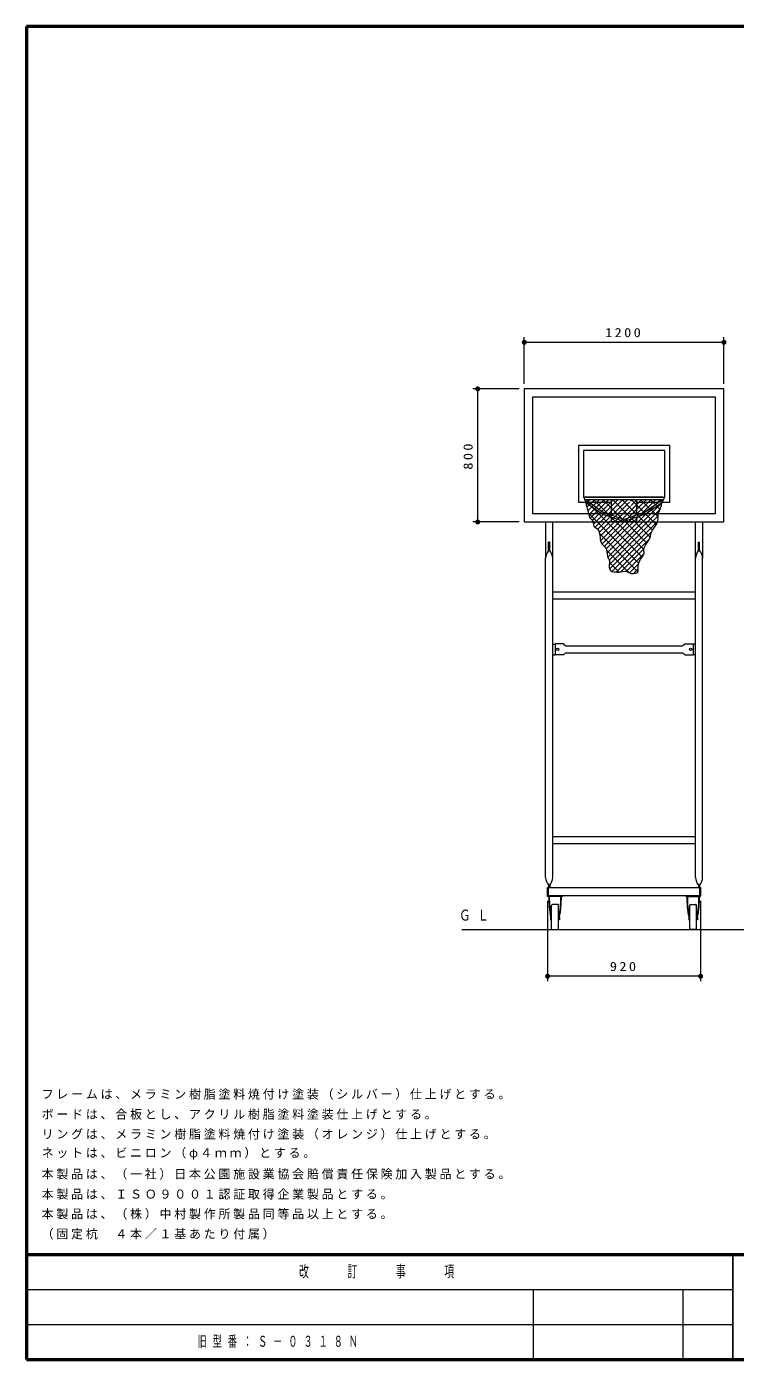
# Model space of a CAD drawing. Units: millimetres on the paper, scale 1:30. Extents: x -385 to 0, y 0 to 267.
# Drawn here: x -385 to -243, y 0 to 267 of the extents above; entities that cross this region are included whole.
import ezdxf

# ---------------------------------------------------------------- set-up
doc = ezdxf.new("R2010")
doc.units = ezdxf.units.MM
doc.layers.add('1_30', color=7, linetype='Continuous', lineweight=13)
doc.layers.add('NAKAMURA図枠', color=7, linetype='Continuous', lineweight=13)
doc.layers.add('CLASS1', color=7, linetype='Continuous')
doc.layers.add('図面情報', color=7, linetype='Continuous')
doc.styles.add('ＭＳ ゴシック', font='')
doc.styles.get('ＭＳ ゴシック').set_extended_font_data('MS Gothic')

# ---------------------------------------------------------------- blocks, each defined once
blk = doc.blocks.new('filled_dot')
at = {"color": 0, "linetype": 'Continuous', "lineweight": -2, "const_width": 1.25}
blk.add_lwpolyline([(-0.625, 0, 1), (0.625, 0, 1)], format="xyb", close=True, dxfattribs=at)

msp = doc.modelspace()

# ---------------------------------------------------------------- linework, layer by layer
at = {"layer": '1_30'}
for p, q in [((-285.285, 195.431), (-285.285, 204.764)), ((-285.285, 203.764), (-245.285, 203.764)), ((-245.285, 195.431), (-245.285, 204.764)), ((-286.285, 194.431), (-295.619, 194.431)), ((-294.619, 167.764), (-294.619, 194.431)), ((-245.285, 194.431), (-285.285, 194.431)), ((-285.285, 194.431), (-285.285, 167.764)), ((-246.952, 192.764), (-283.619, 192.764)), ((-283.619, 192.764), (-283.619, 169.431)), ((-246.952, 169.431), (-246.952, 192.764)), ((-245.285, 167.764), (-245.285, 194.431)), ((-256.119, 183.097), (-274.452, 183.097)), ((-274.452, 183.097), (-274.452, 171.764)), ((-257.119, 182.097), (-273.452, 182.097)), ((-273.452, 182.097), (-273.452, 172.764)), ((-257.119, 172.764), (-257.119, 182.097)), ((-256.119, 171.764), (-256.119, 183.097)), ((-274.452, 171.764), (-272.916, 171.764)), ((-273.452, 172.764), (-257.119, 172.764)), ((-273.144, 172.247), (-272.835, 171.591)), ((-257.61, 172.231), (-273.144, 172.231)), ((-273.144, 172.231), (-273.045, 171.86)), ((-273.14, 172.215), (-273.124, 172.231)), ((-273.14, 172.215), (-273.124, 172.231)), ((-273.14, 172.215), (-273.124, 172.231)), ((-273.112, 172.113), (-261.704, 160.704)), ((-257.519, 172.764), (-273.052, 172.764)), ((-257.519, 172.231), (-273.052, 172.231)), ((-273.045, 171.86), (-272.874, 171.221)), ((-272.941, 171.471), (-272.181, 172.231)), ((-272.874, 171.221), (-272.776, 170.852)), ((-272.835, 171.591), (-269.619, 169.347)), ((-272.743, 170.726), (-271.238, 172.231)), ((-272.743, 170.726), (-271.238, 172.231)), ((-272.743, 170.726), (-271.238, 172.231)), ((-272.694, 172.231), (-272.519, 171.858)), ((-272.553, 169.973), (-270.296, 172.231)), ((-272.519, 171.858), (-269.391, 169.675)), ((-272.385, 169.199), (-269.353, 172.231)), ((-272.385, 169.199), (-269.353, 172.231)), ((-272.385, 169.199), (-269.353, 172.231)), ((-272.385, 169.199), (-269.353, 172.231)), ((-272.384, 171.764), (-267.785, 171.764)), ((-272.083, 168.557), (-268.41, 172.231)), ((-271.639, 168.059), (-267.467, 172.231)), ((-271.639, 168.059), (-267.467, 172.231)), ((-271.639, 168.059), (-267.467, 172.231)), ((-271.427, 167.328), (-266.524, 172.231)), ((-271.345, 172.231), (-261.331, 162.217)), ((-271.106, 166.706), (-265.582, 172.231)), ((-271.106, 166.706), (-265.582, 172.231)), ((-271.106, 166.706), (-265.582, 172.231)), ((-270.593, 166.276), (-264.639, 172.231)), ((-270.593, 166.276), (-264.639, 172.231)), ((-270.285, 165.641), (-264.205, 171.722)), ((-270.285, 165.641), (-264.205, 171.722)), ((-270.285, 165.641), (-264.205, 171.722)), ((-270.127, 164.856), (-264.041, 170.942)), ((-270.024, 164.017), (-261.81, 172.231)), ((-270.024, 164.017), (-261.81, 172.231)), ((-270.024, 164.017), (-261.81, 172.231)), ((-269.713, 163.385), (-260.868, 172.231)), ((-269.459, 172.231), (-260.732, 163.504)), ((-269.248, 162.907), (-259.925, 172.231)), ((-269.248, 162.907), (-259.925, 172.231)), ((-269.248, 162.907), (-259.925, 172.231)), ((-269.248, 162.907), (-259.925, 172.231)), ((-268.862, 162.351), (-258.982, 172.231)), ((-268.701, 161.569), (-258.039, 172.231)), ((-268.701, 161.569), (-258.039, 172.231)), ((-268.701, 161.569), (-258.039, 172.231)), ((-268.582, 160.745), (-257.718, 171.609)), ((-267.785, 172.764), (-262.785, 172.764)), ((-267.785, 169.13), (-267.785, 172.231)), ((-267.573, 172.231), (-260.071, 164.728)), ((-265.688, 172.231), (-259.602, 166.145)), ((-264.005, 171.922), (-263.805, 172.122)), ((-264.005, 171.922), (-263.805, 172.122)), ((-264.005, 171.922), (-263.805, 172.122)), ((-263.899, 171.084), (-262.753, 172.231)), ((-263.802, 172.231), (-258.838, 167.266)), ((-262.785, 172.231), (-262.785, 169.13)), ((-262.785, 171.764), (-258.187, 171.764)), ((-261.916, 172.231), (-258.46, 168.774)), ((-258.052, 171.858), (-261.18, 169.675)), ((-257.736, 171.591), (-260.951, 169.347)), ((-260.031, 172.231), (-258.088, 170.287)), ((-258.145, 172.231), (-257.69, 171.775)), ((-257.877, 172.231), (-258.052, 171.858)), ((-257.903, 170.752), (-257.812, 171.085)), ((-257.812, 171.085), (-257.707, 171.671)), ((-257.427, 172.247), (-257.736, 171.591)), ((-257.707, 171.671), (-257.651, 172.012)), ((-257.654, 171.764), (-256.119, 171.764)), ((-257.651, 172.012), (-257.64, 172.071)), ((-257.64, 172.071), (-257.622, 172.172)), ((-257.622, 172.172), (-257.61, 172.231)), ((-283.619, 169.431), (-246.952, 169.431)), ((-272.776, 170.852), (-272.674, 170.465)), ((-272.674, 170.465), (-272.509, 169.791)), ((-272.509, 169.791), (-272.423, 169.39)), ((-272.463, 169.578), (-262.347, 159.462)), ((-272.423, 169.39), (-272.386, 169.205)), ((-272.386, 169.205), (-272.3, 168.897)), ((-272.3, 168.897), (-272.222, 168.735)), ((-272.222, 168.735), (-272.069, 168.54)), ((-272.069, 168.54), (-271.763, 168.229)), ((-271.763, 168.229), (-271.617, 168.029)), ((-269.57, 169.322), (-265.285, 167.846)), ((-269.44, 169.7), (-265.285, 168.269)), ((-268.286, 160.098), (-258.081, 170.303)), ((-268.286, 160.098), (-258.081, 170.303)), ((-268.286, 160.098), (-258.081, 170.303)), ((-268.269, 159.173), (-258.465, 168.976)), ((-268.269, 159.173), (-258.465, 168.976)), ((-267.785, 167.764), (-267.785, 168.707)), ((-261.131, 169.7), (-265.285, 168.269)), ((-261.001, 169.322), (-265.285, 167.846)), ((-262.785, 168.707), (-262.785, 167.764)), ((-258.503, 168.093), (-258.458, 168.432)), ((-258.466, 168.988), (-258.458, 169.189)), ((-258.456, 168.636), (-258.466, 168.988)), ((-258.458, 169.189), (-258.365, 169.616)), ((-258.458, 168.432), (-258.456, 168.636)), ((-258.365, 169.616), (-258.069, 170.332)), ((-258.069, 170.332), (-257.903, 170.752)), ((-286.285, 167.764), (-295.619, 167.764)), ((-285.285, 167.764), (-245.285, 167.764)), ((-281.014, 167.764), (-281.014, 160.509)), ((-279.59, 160.509), (-279.59, 167.764)), ((-271.617, 168.029), (-271.506, 167.722)), ((-271.506, 167.722), (-271.392, 167.155)), ((-271.392, 167.155), (-271.264, 166.869)), ((-271.264, 166.869), (-271.124, 166.72)), ((-271.124, 166.72), (-270.826, 166.499)), ((-270.826, 166.499), (-270.659, 166.365)), ((-270.659, 166.365), (-270.373, 165.977)), ((-270.373, 165.977), (-270.153, 165.131)), ((-268.187, 158.312), (-258.555, 167.944)), ((-268.187, 158.312), (-258.555, 167.944)), ((-268.187, 158.312), (-258.555, 167.944)), ((-262.785, 167.764), (-267.785, 167.764)), ((-267.719, 157.837), (-259.793, 165.763)), ((-259.911, 165.404), (-259.819, 165.71)), ((-259.819, 165.71), (-259.61, 166.133)), ((-259.61, 166.133), (-259.133, 166.816)), ((-259.133, 166.816), (-258.861, 167.222)), ((-258.861, 167.222), (-258.697, 167.53)), ((-258.697, 167.53), (-258.503, 168.093)), ((-250.98, 160.509), (-250.98, 167.764)), ((-249.557, 167.764), (-249.557, 160.509)), ((-280.419, 162.049), (-280.419, 163.716)), ((-280.185, 163.716), (-280.419, 163.716)), ((-280.185, 162.049), (-280.185, 163.716)), ((-270.241, 165.47), (-262.518, 157.747)), ((-270.153, 165.131), (-270.104, 164.601)), ((-270.104, 164.601), (-270.08, 164.325)), ((-270.08, 164.325), (-269.998, 163.877)), ((-269.998, 163.877), (-269.902, 163.643)), ((-269.902, 163.643), (-269.676, 163.333)), ((-269.676, 163.333), (-269.185, 162.844)), ((-266.883, 157.73), (-260.167, 164.446)), ((-266.883, 157.73), (-260.167, 164.446)), ((-266.883, 157.73), (-260.167, 164.446)), ((-261.273, 162.577), (-260.991, 163.134)), ((-260.991, 163.134), (-260.777, 163.441)), ((-260.777, 163.441), (-260.57, 163.731)), ((-260.57, 163.731), (-260.257, 164.238)), ((-260.257, 164.238), (-260.122, 164.55)), ((-260.122, 164.55), (-260.033, 164.858)), ((-260.033, 164.858), (-259.911, 165.404)), ((-250.385, 163.716), (-250.152, 163.716)), ((-250.385, 162.049), (-250.385, 163.716)), ((-250.152, 162.049), (-250.152, 163.716)), ((-281.014, 96.555), (-281.014, 160.509)), ((-279.59, 96.555), (-279.59, 160.509)), ((-269.185, 162.844), (-268.944, 162.534)), ((-268.944, 162.534), (-268.826, 162.272)), ((-268.826, 162.272), (-268.719, 161.774)), ((-268.798, 162.141), (-264.243, 157.587)), ((-268.719, 161.774), (-268.692, 161.475)), ((-268.692, 161.475), (-268.679, 161.28)), ((-268.679, 161.28), (-268.639, 160.953)), ((-268.639, 160.953), (-268.592, 160.769)), ((-268.592, 160.769), (-268.499, 160.549)), ((-268.499, 160.549), (-268.314, 160.18)), ((-265.913, 157.757), (-261.31, 162.36)), ((-264.84, 157.887), (-261.28, 161.447)), ((-264.84, 157.887), (-261.28, 161.447)), ((-264.84, 157.887), (-261.28, 161.447)), ((-264.84, 157.887), (-261.28, 161.447)), ((-262.16, 159.954), (-262.001, 160.283)), ((-262.001, 160.283), (-261.886, 160.466)), ((-261.886, 160.466), (-261.692, 160.719)), ((-261.692, 160.719), (-261.378, 161.153)), ((-261.378, 161.153), (-261.281, 161.424)), ((-261.332, 162.231), (-261.273, 162.577)), ((-261.318, 162.012), (-261.332, 162.231)), ((-261.273, 161.634), (-261.318, 162.012)), ((-261.281, 161.424), (-261.273, 161.634)), ((-250.98, 96.555), (-250.98, 160.509)), ((-249.557, 96.555), (-249.557, 160.509)), ((-268.314, 160.18), (-268.239, 159.962)), ((-268.287, 159.017), (-268.289, 158.651)), ((-268.289, 158.651), (-268.245, 158.432)), ((-268.215, 159.626), (-268.287, 159.017)), ((-268.245, 158.432), (-268.081, 158.093)), ((-268.239, 159.962), (-268.215, 159.626)), ((-268.218, 159.676), (-266.255, 157.713)), ((-268.081, 158.093), (-267.936, 157.946)), ((-267.936, 157.946), (-267.735, 157.84)), ((-267.735, 157.84), (-267.328, 157.762)), ((-267.328, 157.762), (-267.079, 157.744)), ((-267.079, 157.744), (-266.774, 157.722)), ((-266.774, 157.722), (-266.265, 157.712)), ((-266.265, 157.712), (-265.97, 157.744)), ((-265.97, 157.744), (-265.667, 157.813)), ((-265.667, 157.813), (-265.148, 157.917)), ((-265.148, 157.917), (-264.861, 157.895)), ((-264.861, 157.895), (-264.668, 157.821)), ((-264.668, 157.821), (-264.344, 157.637)), ((-264.344, 157.637), (-264.155, 157.542)), ((-264.213, 157.571), (-262.358, 159.427)), ((-264.155, 157.542), (-263.904, 157.472)), ((-263.374, 157.468), (-262.479, 158.363)), ((-263.374, 157.468), (-262.479, 158.363)), ((-263.374, 157.468), (-262.479, 158.363)), ((-262.955, 157.519), (-262.661, 157.604)), ((-262.661, 157.604), (-262.542, 157.694)), ((-262.542, 157.694), (-262.467, 157.864)), ((-262.491, 158.5), (-262.482, 158.868)), ((-262.47, 158.255), (-262.491, 158.5)), ((-262.482, 158.868), (-262.354, 159.443)), ((-262.467, 157.864), (-262.47, 158.255)), ((-262.354, 159.443), (-262.239, 159.761)), ((-262.239, 159.761), (-262.16, 159.954)), ((-263.904, 157.472), (-263.439, 157.461)), ((-263.439, 157.461), (-263.147, 157.492)), ((-263.147, 157.492), (-262.955, 157.519)), ((-279.59, 153.761), (-250.98, 153.761)), ((-279.59, 152.338), (-250.98, 152.338)), ((-279.59, 143.311), (-279.09, 143.311)), ((-277.424, 143.328), (-279.09, 143.328)), ((-279.09, 143.328), (-279.09, 141.128)), ((-276.757, 142.94), (-253.814, 142.94)), ((-276.757, 141.516), (-253.814, 141.516)), ((-253.147, 143.328), (-251.48, 143.328)), ((-251.48, 143.328), (-251.48, 141.128)), ((-250.98, 143.311), (-251.48, 143.311)), ((-279.59, 141.145), (-279.09, 141.145)), ((-277.424, 141.128), (-279.09, 141.128)), ((-253.147, 141.128), (-251.48, 141.128)), ((-250.98, 141.145), (-251.48, 141.145)), ((-279.59, 104.751), (-250.98, 104.751)), ((-279.59, 103.328), (-250.98, 103.328)), ((-280.619, 94.514), (-249.952, 94.514)), ((-280.619, 92.847), (-280.619, 94.514)), ((-280.419, 95.014), (-280.419, 94.514)), ((-280.419, 92.847), (-280.419, 94.514)), ((-280.185, 95.014), (-280.185, 94.514)), ((-250.385, 95.014), (-250.385, 94.514)), ((-250.152, 95.014), (-250.152, 94.514)), ((-250.152, 94.514), (-250.152, 92.847)), ((-249.952, 94.514), (-249.952, 92.847)), ((-249.952, 92.847), (-280.619, 92.847)), ((-280.619, 92.847), (-277.619, 92.847)), ((-280.619, 92.697), (-280.619, 92.847)), ((-277.619, 92.697), (-280.619, 92.697)), ((-280.619, 91.847), (-280.619, 75.764)), ((-279.819, 86.264), (-279.819, 90.931)), ((-278.452, 92.847), (-279.785, 92.847)), ((-278.585, 91.097), (-279.652, 91.097)), ((-278.419, 86.264), (-278.419, 90.931)), ((-277.619, 92.847), (-277.619, 92.697)), ((-249.952, 92.847), (-252.952, 92.847)), ((-252.952, 92.847), (-252.952, 92.697)), ((-252.952, 92.697), (-249.952, 92.697)), ((-252.152, 86.264), (-252.152, 90.931)), ((-252.119, 92.847), (-250.785, 92.847)), ((-251.985, 91.097), (-250.919, 91.097)), ((-250.752, 86.264), (-250.752, 90.931)), ((-249.952, 92.697), (-249.952, 92.847)), ((-249.952, 91.847), (-249.952, 75.764)), ((-280.019, 88.597), (-280.019, 88.082)), ((-279.919, 88.597), (-279.919, 88.082)), ((-278.319, 88.597), (-278.319, 88.082)), ((-278.219, 88.597), (-278.219, 88.082)), ((-252.352, 88.597), (-252.352, 88.082)), ((-252.252, 88.597), (-252.252, 88.082)), ((-250.652, 88.597), (-250.652, 88.082)), ((-250.552, 88.597), (-250.552, 88.082)), ((-297.83, 86.097), (-89.898, 86.097)), ((-280.019, 88.082), (-279.919, 88.082)), ((-279.652, 86.097), (-278.585, 86.097)), ((-278.219, 88.082), (-278.319, 88.082)), ((-252.352, 88.082), (-252.252, 88.082)), ((-250.919, 86.097), (-251.985, 86.097)), ((-250.552, 88.082), (-250.652, 88.082)), ((-249.952, 76.764), (-280.619, 76.764))]:
    msp.add_line(p, q, dxfattribs=at)
for centre in [(-278.59, 142.228), (-251.98, 142.228)]:
    msp.add_circle(centre, 0.233, dxfattribs=at)
for centre, radius, start, end in [((-273.052, 172.497), 0.267, 89.99997, 180), ((-273.052, 172.497), 0.267, 179.99999, 269.99997), ((-257.519, 172.497), 0.267, 359.99998, 89.99998), ((-257.519, 172.497), 0.267, 269.99997, 0), ((-278.494, 160.421), 2.522, 139.76802, 177.99817), ((-282.111, 160.421), 2.522, 2.00177, 40.23195), ((-248.46, 160.421), 2.522, 139.76804, 177.99814), ((-252.077, 160.421), 2.522, 2.00177, 40.23195), ((-276.667, 143.862), 0.926, 215.16434, 264.394), ((-276.667, 140.595), 0.926, 95.60591, 144.83562), ((-253.904, 143.862), 0.926, 275.60593, 324.83562), ((-253.904, 140.595), 0.926, 35.16435, 84.394), ((-278.494, 96.643), 2.522, 182.00182, 220.23192), ((-282.111, 96.643), 2.522, 319.76802, 357.99814), ((-248.46, 96.643), 2.522, 182.00179, 220.23195), ((-252.077, 96.643), 2.522, 319.76804, 357.99815), ((-256.436, 92.764), 23.949, 180.15958, 190.06119), ((-256.436, 92.764), 23.849, 180.15959, 190.06119), ((-279.652, 90.931), 0.167, 89.99998, 179.99997), ((-278.585, 90.931), 0.167, 359.99998, 89.99997), ((-301.801, 92.764), 23.849, 349.93875, 359.84035), ((-301.801, 92.764), 23.949, 349.93877, 359.84033), ((-228.77, 92.764), 23.949, 180.15964, 190.06119), ((-228.77, 92.764), 23.849, 180.15964, 190.06119), ((-251.985, 90.931), 0.167, 90, 179.99997), ((-250.919, 90.931), 0.167, 359.99998, 89.99997), ((-274.134, 92.764), 23.849, 349.93878, 359.84038), ((-274.134, 92.764), 23.949, 349.93877, 359.84036), ((-279.652, 86.264), 0.167, 179.99999, 269.99998), ((-278.585, 86.264), 0.167, 269.99998, 359.99997), ((-251.985, 86.264), 0.167, 179.99999, 269.99997), ((-250.919, 86.264), 0.167, 270, 359.99997)]:
    msp.add_arc(centre, radius, start, end, dxfattribs=at)
at = {"layer": 'NAKAMURA図枠', "lineweight": 50}
for p, q in [((-385, 267), (-385, 0)), ((0, 267), (-385, 267)), ((-385, 21), (0, 21)), ((-385, 0), (0, 0))]:
    msp.add_line(p, q, dxfattribs=at)
at = {"layer": 'NAKAMURA図枠', "color": 211, "lineweight": 25}
msp.add_line((-243.5, 21), (-243.5, 0), dxfattribs=at)
at = {"layer": 'NAKAMURA図枠'}
for p, q in [((-385, 14), (-243.5, 14)), ((-283.5, 14), (-283.5, 0)), ((-253.5, 14), (-253.5, 0)), ((-385, 7), (-243.5, 7))]:
    msp.add_line(p, q, dxfattribs=at)

# ---------------------------------------------------------------- block references
at = {"layer": '1_30', "xscale": 0.4, "yscale": 0.4}
for p in [(-285.285, 203.764), (-280.619, 76.764)]:
    msp.add_blockref('filled_dot', p, dxfattribs=at)
for p, rotation in [((-245.285, 203.764), 180), ((-294.619, 194.431), 270), ((-294.619, 167.764), 90), ((-249.952, 76.764), 180)]:
    msp.add_blockref('filled_dot', p, dxfattribs=dict(at, rotation=rotation))

# ---------------------------------------------------------------- texts
at = {"layer": '1_30', "style": 'ＭＳ ゴシック'}
for s, insert, char_height, attachment_point in [('\\T1.33;\\W1.15;1200', (-265.285, 204.764), 1.833, 8), ('\\T1.64;\\W0.75;ＧＬ', (-298.33, 90.097), 2.199, 1), ('\\T1.33;\\W1.15;920', (-265.285, 77.764), 1.833, 8)]:
    msp.add_mtext(s, dxfattribs=dict(at, insert=insert, char_height=char_height, attachment_point=attachment_point))
at = {"layer": '1_30', "insert": (-295.619, 181.097), "char_height": 1.833, "attachment_point": 8, "rotation": 90, "style": 'ＭＳ ゴシック'}
msp.add_mtext('\\T1.33;\\W1.15;800', dxfattribs=at)
at = {"layer": 'CLASS1', "char_height": 1.76, "attachment_point": 7, "style": 'ＭＳ ゴシック'}
for s, insert in [('\\T1.23;フレームは、メラミン樹脂塗料焼付け塗装（シルバー）仕上げとする。', (-382, 52)), ('\\T1.23;ボードは、合板とし、アクリル樹脂塗料塗装仕上げとする。', (-382, 48)), ('\\T1.23;リングは、メラミン樹脂塗料焼付け塗装（オレンジ）仕上げとする。', (-382, 44)), ('\\T1.23;ネットは、ビニロン（φ４ｍｍ）とする。', (-382, 40)), ('\\T1.23;本製品は、（一社）日本公園施設業協会賠償責任保険加入製品とする。', (-382, 36)), ('\\T1.23;本製品は、ＩＳＯ９００１認証取得企業製品とする。', (-382, 32)), ('\\T1.23;本製品は、（株）中村製作所製品同等品以上とする。', (-382, 28)), ('\\T1.23;（固定杭\u3000４本／１基あたり付属）', (-382, 24))]:
    msp.add_mtext(s, dxfattribs=dict(at, insert=insert))
at = {"layer": 'NAKAMURA図枠', "color": 4, "insert": (-314.25, 17.5), "char_height": 2.346, "attachment_point": 5, "style": 'ＭＳ ゴシック'}
msp.add_mtext('\\T1.64;\\W0.6;改\u3000\u3000訂\u3000\u3000事\u3000\u3000項', dxfattribs=at)
at = {"layer": '図面情報', "insert": (-350.75, 3.5), "char_height": 2.199, "attachment_point": 4, "style": 'ＭＳ ゴシック'}
msp.add_mtext('\\T1.64;\\W0.6;旧型番：Ｓ－０３１８Ｎ', dxfattribs=at)

doc.saveas('drawing.dxf')
